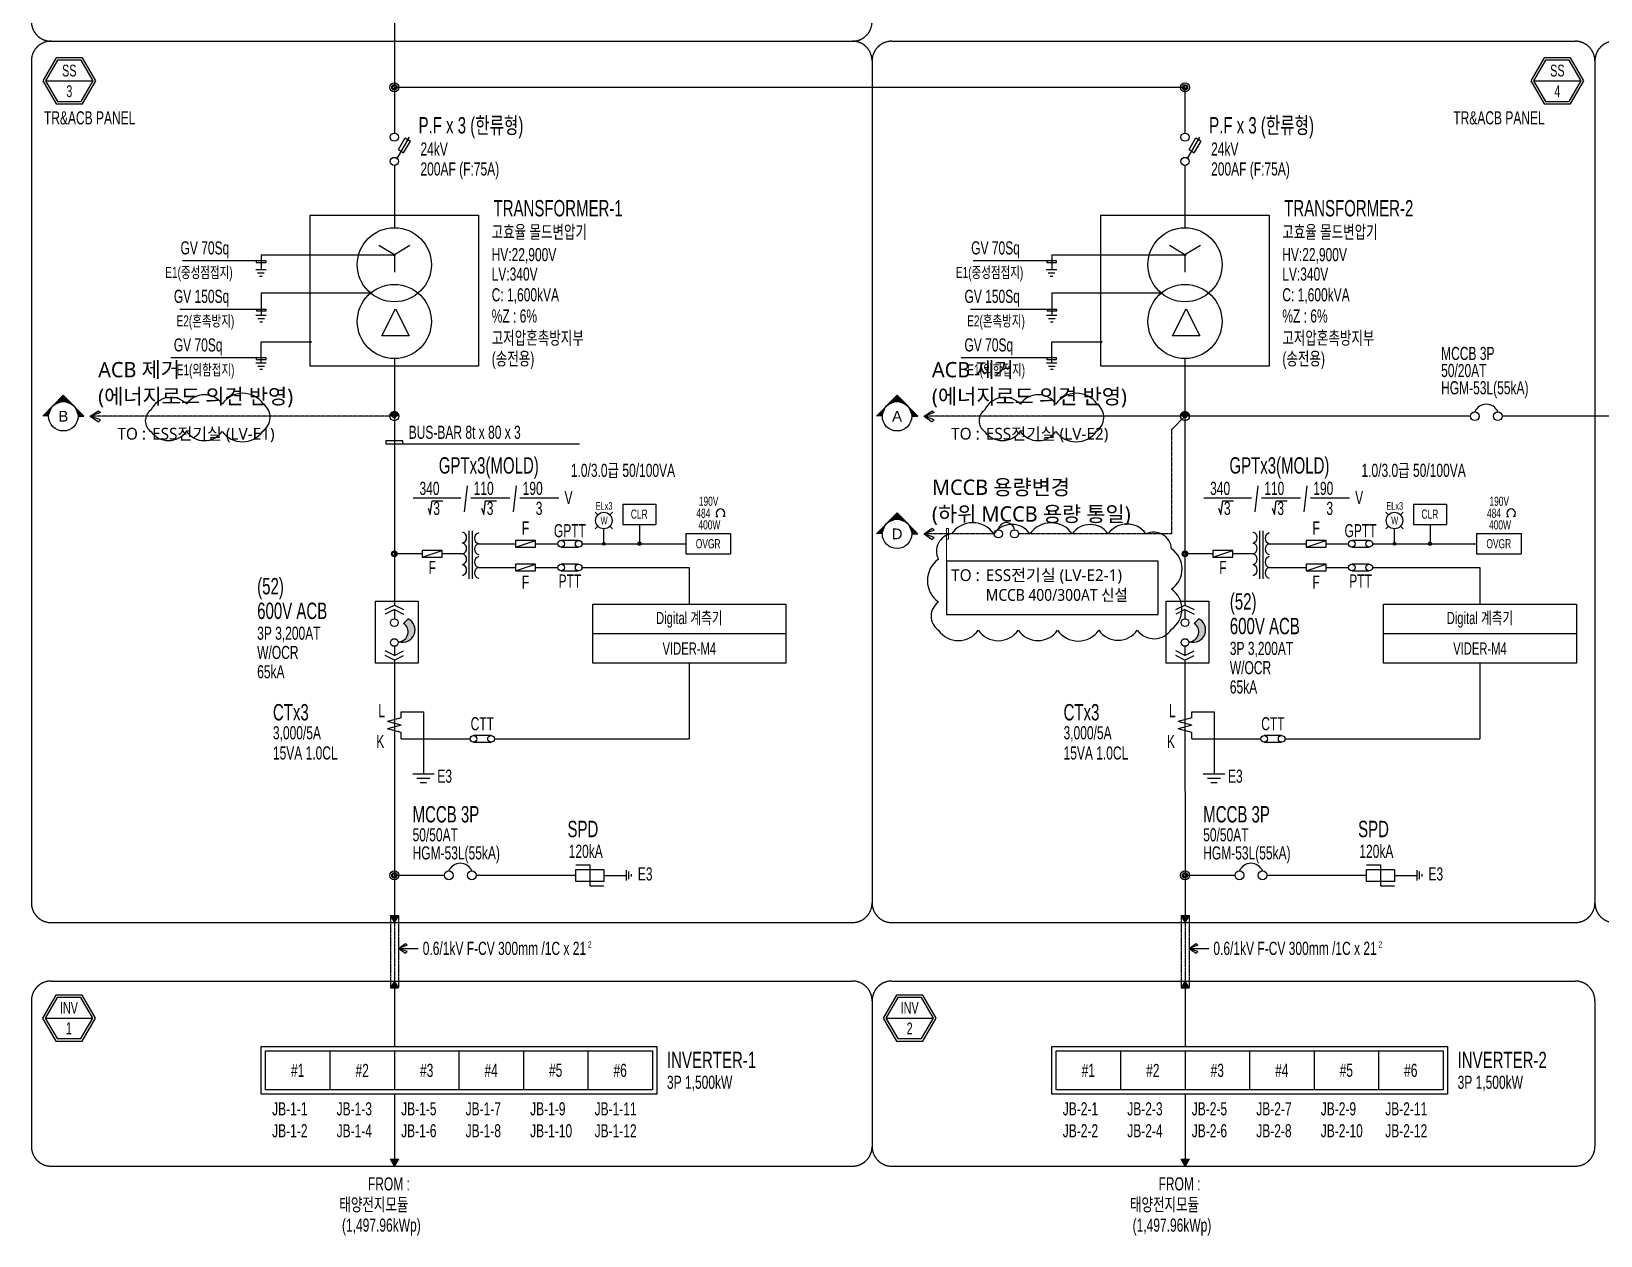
# Model space of a CAD drawing. Header units: millimetres. Extents: x 3366 to 637019, y 0 to 56757.
# Drawn here: x 309917 to 345843, y 2543 to 30112 of the extents above; entities that cross this region are included whole.
import ezdxf
from ezdxf.enums import TextEntityAlignment as Align

# ---------------------------------------------------------------- set-up
doc = ezdxf.new("R2010")
doc.units = ezdxf.units.MM
for name, pattern in [('C4', [19, 16, -1, 1, -1]), ('LD3', [5.5, 3.5, -1, 0, -1]), ('LH2', [2.75, 2, -0.75])]:
    doc.linetypes.add(name, pattern=pattern)
for name, color, linetype in [('E-ELEC', 3, 'Continuous'), ('E-LINE', 4, 'Continuous'), ('E-TABL', 1, 'Continuous'), ('E-TEXT', 7, 'Continuous')]:
    doc.layers.add(name, color=color, linetype=linetype)
doc.styles.add('aar', font='arial.ttf')
doc.styles.add('GHS', font='', dxfattribs={"width": 0.7})
doc.styles.add('MG', font='malgun.ttf')
doc.styles.get('GHS').set_extended_font_data('Gulim')

msp = doc.modelspace()

# ---------------------------------------------------------------- hatches: boundary and pattern name
at = {"layer": 'E-ELEC'}
for points in [[(318541.8, 16663.6), (318436.8, 16558.6, -0.7207592), (318331.8, 16138.8, 0.9260311)], [(336642.3, 16663.6), (336537.4, 16558.6, -0.7207592), (336432.4, 16138.8, 0.9260311)]]:
    msp.add_hatch(color=8, dxfattribs=at).paths.add_polyline_path(points)
at = {"layer": 'E-LINE'}
for points in [[(318228.6, 9710.7), (318137.6, 9868.2), (318319.5, 9868.2)], [(336329.1, 9710.7), (336238.2, 9868.2), (336420.1, 9868.2)], [(318228.6, 8370.8), (318137.6, 8213.3), (318319.5, 8213.3)], [(336329.1, 8370.8), (336238.2, 8213.3), (336420.1, 8213.3)], [(318228.6, 4133.5), (318137.6, 4291), (318319.5, 4291)], [(336329.1, 4133.5), (336238.2, 4291), (336420.1, 4291)]]:
    msp.add_hatch(color=8, dxfattribs=at).paths.add_polyline_path(points)

# ---------------------------------------------------------------- linework, layer by layer
at = {"color": 8}
for p, q in [((315289, 24856.6), (313375.9, 24856.6)), ((315065, 24856.2), (315065, 24824.3)), ((315065, 24824.3), (315289, 24824.3)), ((315289, 24824.3), (315289, 24856.6)), ((333389.5, 24856.6), (331476.5, 24856.6)), ((333165.6, 24856.2), (333165.6, 24824.3)), ((333165.6, 24824.3), (333389.5, 24824.3)), ((333389.5, 24824.3), (333389.5, 24856.6)), ((315295.4, 23747.1), (313314.3, 23747.1)), ((315071.5, 23746.7), (315071.5, 23714.8)), ((315071.5, 23714.8), (315295.4, 23714.8)), ((315295.4, 23714.8), (315295.4, 23747.1)), ((333396, 23747.1), (331414.8, 23747.1)), ((333172.1, 23746.7), (333172.1, 23714.8)), ((333172.1, 23714.8), (333396, 23714.8)), ((333396, 23714.8), (333396, 23747.1)), ((315289, 22635.2), (313106.7, 22635.2)), ((315065, 22634.7), (315065, 22602.8)), ((315289, 22602.8), (315289, 22635.2)), ((333389.5, 22635.2), (331207.3, 22635.2)), ((333165.6, 22634.7), (333165.6, 22602.8)), ((333389.5, 22602.8), (333389.5, 22635.2)), ((315065, 22602.8), (315289, 22602.8)), ((333165.6, 22602.8), (333389.5, 22602.8)), ((318420, 20739), (318034.2, 20739)), ((318034.2, 20739), (318034.2, 20672.4)), ((318034.2, 20672.4), (322463.3, 20672.4)), ((318420, 20676), (318420, 20739))]:
    msp.add_line(p, q, dxfattribs=at)
at = {"color": 6}
for points in [[(312652.1, 20955.4, 0.5205671), (313466.7, 20955.4, 0.5205671), (314286.6, 20955.4, 0.5205671), (315210.4, 20955.4, 0.5205671), (315229, 21580.8, 0.5205671), (314285.7, 21580.8, 0.5205671), (313472.8, 21580.8, 0.5205671), (312652.1, 21442.3, 0.5205671)], [(331739.7, 20955.4, 0.5205671), (332554.4, 20955.4, 0.5205671), (333374.2, 20955.4, 0.5205671), (334298, 20955.4, 0.5205671), (334316.6, 21580.8, 0.5205671), (333373.3, 21580.8, 0.5205671), (332560.4, 21580.8, 0.5205671), (331739.7, 21442.3, 0.5205671)], [(330684.2, 16401.2, 0.5205671), (331593.5, 16401.2, 0.5205671), (332510.5, 16401.2, 0.5205671), (333411, 16401.2, 0.5205671), (334356.4, 16401.2, 0.5205671), (335235.4, 16401.2, 0.5205671), (336020.5, 16425.5, 0.5205671), (336020.5, 17342, 0.5205671), (336020.5, 18267.7, 0.5205671), (335432.9, 18608.7, 0.5205671), (334569, 18608.7, 0.5205671), (333747.6, 18608.7, 0.5205671), (332777.3, 18608.7, 0.5205671), (331953.7, 18608.7, 0.5205671), (330981.8, 18608.7, 0.5205671), (330684.2, 18028.1, 0.5205671), (330684.2, 17049.9, 0.5205671)]]:
    msp.add_lwpolyline(points, format="xyb", close=True, dxfattribs=at)
at = {"layer": 'E-ELEC', "color": 8}
for p, q in [((318287.7, 27205.3), (318570.6, 27690.2)), ((318321.6, 27407.7), (318478.2, 27676.2)), ((336388.3, 27205.3), (336671.2, 27690.2)), ((336422.2, 27407.7), (336578.8, 27676.2)), ((318437.9, 27332), (318594.4, 27600.3)), ((336538.4, 27332), (336695, 27600.3)), ((319935.2, 18677.5), (319935.2, 17576.1)), ((320008.3, 18677.5), (320008.3, 17576.1)), ((321001.4, 18459), (321001.4, 18307)), ((321457.4, 18459), (321001.4, 18459)), ((321457.4, 18307), (321457.4, 18459)), ((338035.8, 18677.5), (338035.8, 17576.1)), ((338108.9, 18677.5), (338108.9, 17576.1)), ((339102, 18459), (339102, 18307)), ((339558, 18459), (339102, 18459)), ((339558, 18307), (339558, 18459)), ((318867.1, 18227.5), (318867.1, 18075.5)), ((319323.1, 18227.5), (318867.1, 18227.5)), ((318867.1, 18075.5), (319323.1, 18075.5)), ((319323.1, 18075.5), (319323.1, 18227.5)), ((321001.4, 18307), (321457.4, 18307)), ((336967.7, 18227.5), (336967.7, 18075.5)), ((337423.7, 18227.5), (336967.7, 18227.5)), ((336967.7, 18075.5), (337423.7, 18075.5)), ((337423.7, 18075.5), (337423.7, 18227.5)), ((339102, 18307), (339558, 18307)), ((321001.4, 17915.5), (321001.4, 17763.5)), ((321457.4, 17915.5), (321001.4, 17915.5)), ((321001.4, 17763.5), (321457.4, 17763.5)), ((321457.4, 17763.5), (321457.4, 17915.5)), ((339102, 17915.5), (339102, 17763.5)), ((339558, 17915.5), (339102, 17915.5)), ((339102, 17763.5), (339558, 17763.5)), ((339558, 17763.5), (339558, 17915.5)), ((318016.9, 16873.6), (318226.8, 16978.5)), ((318226.8, 16978.5), (318436.8, 16873.6)), ((336117.5, 16873.6), (336327.4, 16978.5)), ((336327.4, 16978.5), (336537.4, 16873.6)), ((318226.8, 16873.6), (318016.9, 16768.6)), ((318226.8, 16873.6), (318226.8, 16663.6)), ((318226.8, 16873.6), (318436.8, 16768.6)), ((318436.8, 16558.6), (318541.8, 16663.6)), ((336327.4, 16873.6), (336117.5, 16768.6)), ((336327.4, 16873.6), (336327.4, 16663.6)), ((336327.4, 16873.6), (336537.4, 16768.6)), ((336537.4, 16558.6), (336642.3, 16663.6)), ((318226.8, 15823.8), (318016.9, 15928.8)), ((318226.8, 15718.9), (318016.9, 15823.8)), ((318226.8, 16033.8), (318226.8, 15823.8)), ((318226.8, 15823.8), (318436.8, 15928.8)), ((318226.8, 15718.9), (318436.8, 15823.8)), ((336327.4, 15823.8), (336117.5, 15928.8)), ((336327.4, 15718.9), (336117.5, 15823.8)), ((336327.4, 16033.8), (336327.4, 15823.8)), ((336327.4, 15823.8), (336537.4, 15928.8)), ((336327.4, 15718.9), (336537.4, 15823.8)), ((319372.8, 10790.9), (318226.8, 10790.9)), ((322383.2, 10790.9), (320102.6, 10790.9)), ((323023.3, 10790.9), (323539.6, 10790.9)), ((323539.6, 10675.7), (323539.6, 10906)), ((323597.2, 10704.5), (323597.2, 10877.2)), ((323654.8, 10762.1), (323654.8, 10819.6)), ((337473.4, 10790.9), (336327.4, 10790.9)), ((340483.8, 10790.9), (338203.2, 10790.9)), ((341123.9, 10790.9), (341640.2, 10790.9)), ((341640.2, 10675.7), (341640.2, 10906)), ((341697.8, 10704.5), (341697.8, 10877.2)), ((341755.4, 10762.1), (341755.4, 10819.6)), ((315275.5, 6772.4), (324134.7, 6772.4)), ((333376.1, 6772.4), (342235.3, 6772.4))]:
    msp.add_line(p, q, dxfattribs=at)
at = {"layer": 'E-ELEC', "color": 8, "linetype": 'Continuous'}
for p, q in [((318478.2, 27676.2), (318595.1, 27600.5)), ((336578.8, 27676.2), (336695.7, 27600.5)), ((318322.1, 27407.5), (318438.1, 27332.4)), ((336422.7, 27407.5), (336538.7, 27332.4)), ((321001.4, 18307), (321457.4, 18459)), ((339102, 18307), (339558, 18459)), ((318867.1, 18075.5), (319323.1, 18227.5)), ((336967.7, 18075.5), (337423.7, 18227.5)), ((321001.4, 17763.5), (321457.4, 17915.5)), ((339102, 17763.5), (339558, 17915.5))]:
    msp.add_line(p, q, dxfattribs=at)
at = {"layer": 'E-ELEC'}
for p, q in [((310175.6, 21300.6), (310648.7, 21780.5)), ((311121.8, 21300.6), (310648.7, 21780.5)), ((329263.3, 21300.6), (329736.3, 21780.5)), ((330209.4, 21300.6), (329736.3, 21780.5)), ((310985.8, 21300.6), (311121.8, 21300.6)), ((330073.4, 21300.6), (330209.4, 21300.6)), ((329263.3, 18608.7), (329736.3, 19088.7)), ((330209.4, 18608.7), (329736.3, 19088.7)), ((330073.4, 18608.7), (330209.4, 18608.7))]:
    msp.add_line(p, q, dxfattribs=at)
at = {"layer": 'E-ELEC', "color": 8, "ltscale": 10}
for p, q in [((322383.2, 11034.7), (322703.2, 11034.7)), ((322703.2, 11034.7), (322703.2, 10547)), ((340483.8, 11034.7), (340803.8, 11034.7)), ((340803.8, 11034.7), (340803.8, 10547)), ((322703.2, 10547), (323023.3, 10547)), ((340803.8, 10547), (341123.9, 10547))]:
    msp.add_line(p, q, dxfattribs=at)
at = {"layer": 'E-ELEC', "color": 8, "ltscale": 10, "elevation": 0}
for points in [[(322383.2, 10928.2), (323023.3, 10928.2), (323023.3, 10653.5), (322383.2, 10653.5)], [(340483.8, 10928.2), (341123.9, 10928.2), (341123.9, 10653.5), (340483.8, 10653.5)]]:
    msp.add_lwpolyline(points, close=True, dxfattribs=at)
at = {"layer": 'E-ELEC', "color": 8, "elevation": 0}
for points in [[(315175.5, 6872.4), (324234.7, 6872.4), (324234.7, 5781.1), (315175.5, 5781.1)], [(333276.1, 6872.4), (342335.3, 6872.4), (342335.3, 5781.1), (333276.1, 5781.1)]]:
    msp.add_lwpolyline(points, close=True, dxfattribs=at)
for points in [[(324134.7, 5881.1), (315275.5, 5881.1), (315275.5, 6772.4)], [(316752, 6772.4), (316752, 5881.1)], [(318228.6, 6772.4), (318228.6, 5881.1)], [(319705.1, 6772.4), (319705.1, 5881.1)], [(321181.6, 6772.4), (321181.6, 5881.1)], [(322658.1, 6772.4), (322658.1, 5881.1)], [(324134.7, 6772.4), (324134.7, 5881.1)], [(342235.3, 5881.1), (333376.1, 5881.1), (333376.1, 6772.4)], [(334852.6, 6772.4), (334852.6, 5881.1)], [(336329.1, 6772.4), (336329.1, 5881.1)], [(337805.7, 6772.4), (337805.7, 5881.1)], [(339282.2, 6772.4), (339282.2, 5881.1)], [(340758.7, 6772.4), (340758.7, 5881.1)], [(342235.3, 6772.4), (342235.3, 5881.1)]]:
    msp.add_lwpolyline(points, dxfattribs=at)
at = {"layer": 'E-ELEC', "color": 8}
for centre, radius in [((318226.8, 28830.7), 100.8), ((318226.8, 28830.7), 40.3), ((336327.4, 28830.7), 100.8), ((336327.4, 28830.7), 40.3), ((318226.8, 27690.2), 92.4), ((336327.4, 27690.2), 92.4), ((318226.8, 27135.8), 92.4), ((336327.4, 27135.8), 92.4), ((318226.8, 24769.4), 848.2), ((336327.4, 24769.4), 848.2), ((318226.8, 23470.4), 848.2), ((336327.4, 23470.4), 848.2), ((342962.1, 21300.6), 100.3), ((343491.4, 21300.6), 100.3), ((318226.8, 18151.5), 53.5), ((336327.4, 18151.5), 53.5), ((318226.8, 16576.1), 87.5), ((336327.4, 16576.1), 87.5), ((318226.8, 16121.3), 87.5), ((336327.4, 16121.3), 87.5), ((318226.8, 10790.9), 100.8), ((318226.8, 10790.9), 40.3), ((319473.1, 10790.9), 100.3), ((320002.3, 10790.9), 100.3), ((336327.4, 10790.9), 100.8), ((336327.4, 10790.9), 40.3), ((337573.6, 10790.9), 100.3), ((338102.9, 10790.9), 100.3)]:
    msp.add_circle(centre, radius, dxfattribs=at)
at = {"layer": 'E-ELEC', "linetype": 'Continuous'}
for centre in [(310648.7, 21300.6), (329736.3, 21300.6), (329736.3, 18608.7)]:
    msp.add_circle(centre, 337, dxfattribs=at)
at = {"layer": 'E-ELEC', "color": 7}
for centre, radius in [((318226.8, 21300.6), 100.8), ((318226.8, 21300.6), 40.3), ((336327.4, 21300.6), 100.8), ((336327.4, 21300.6), 40.3)]:
    msp.add_circle(centre, radius, dxfattribs=at)
at = {"layer": 'E-ELEC'}
for centre in [(332054.4, 18608.7), (332424.1, 18608.7)]:
    msp.add_circle(centre, 93.6, dxfattribs=at)
at = {"layer": 'E-ELEC', "color": 8}
for centre, radius, start, end in [((343226.7, 21288.8), 287.4, 22.9493, 157.0507), ((319755, 18522.1), 127.4, 284.17223, 75.82777), ((319755, 18275), 127.4, 284.17223, 75.82777), ((320188.6, 18506.5), 127.4, 104.17223, 255.82777), ((320188.6, 18259.4), 127.4, 104.17223, 255.82777), ((337855.5, 18522.1), 127.4, 284.17223, 75.82777), ((337855.5, 18275), 127.4, 284.17223, 75.82777), ((338289.2, 18506.5), 127.4, 104.17223, 255.82777), ((338289.2, 18259.4), 127.4, 104.17223, 255.82777), ((319755, 18027.9), 127.4, 284.17223, 75.82777), ((320188.6, 17963.1), 127.4, 104.17223, 255.82777), ((337855.5, 18027.9), 127.4, 284.17223, 75.82777), ((338289.2, 17963.1), 127.4, 104.17223, 255.82777), ((319755, 17780.8), 127.4, 284.17223, 75.82777), ((320188.6, 17716), 127.4, 104.17223, 255.82777), ((337855.5, 17780.8), 127.4, 284.17223, 75.82777), ((338289.2, 17716), 127.4, 104.17223, 255.82777), ((318416.6, 16409.3), 283.5, 252.5973, 63.79989), ((318314.3, 16366.2), 228.1, 274.39871, 57.52881), ((336517.2, 16409.3), 283.5, 252.5973, 63.79989), ((336414.9, 16366.2), 228.1, 274.39871, 57.52881), ((319737.7, 10779.1), 287.4, 22.9493, 157.0507), ((337838.3, 10779.1), 287.4, 22.9493, 157.0507)]:
    msp.add_arc(centre, radius, start, end, dxfattribs=at)
at = {"layer": 'E-ELEC'}
msp.add_arc((332239.2, 18679.6), 186.2, 6.97298, 173.02702, dxfattribs=at)
for points in [[(310414.7, 21543.1), (310648.7, 21637.6), (310648.7, 21780.5)], [(310882.7, 21543.1), (310648.7, 21637.6), (310648.7, 21780.5)], [(329502.3, 21543.1), (329736.3, 21637.6), (329736.3, 21780.5)], [(329970.3, 21543.1), (329736.3, 21637.6), (329736.3, 21780.5)], [(310175.6, 21300.6), (310311.7, 21300.6), (310402.8, 21531)], [(311121.8, 21300.6), (310985.8, 21300.6), (310894.6, 21531)], [(329263.3, 21300.6), (329399.3, 21300.6), (329490.4, 21531)], [(330209.4, 21300.6), (330073.4, 21300.6), (329982.3, 21531)], [(329502.3, 18851.2), (329736.3, 18945.7), (329736.3, 19088.7)], [(329970.3, 18851.2), (329736.3, 18945.7), (329736.3, 19088.7)], [(329263.3, 18608.7), (329399.3, 18608.7), (329490.4, 18839.1)], [(330209.4, 18608.7), (330073.4, 18608.7), (329982.3, 18839.1)]]:
    msp.add_solid(points, dxfattribs=at)
at = {"layer": 'E-LINE', "color": 8}
for p, q in [((318226.8, 34849.6), (318226.8, 27782.6)), ((336327.4, 28830.7), (318226.8, 28830.7)), ((336327.4, 28830.7), (336327.4, 27782.6)), ((318226.8, 27043.4), (318226.8, 25617.6)), ((336327.4, 27043.4), (336327.4, 25617.6)), ((342861.8, 21300.6), (336327.4, 21300.6)), ((348908.2, 21300.6), (343591.6, 21300.6)), ((318226.8, 15718.9), (318228.6, 9710.7)), ((336327.4, 15718.9), (336329.1, 9710.7)), ((336329.1, 9710.7), (336238.2, 9868.2)), ((336238.2, 9868.2), (336420.1, 9868.2)), ((336420.1, 9868.2), (336329.1, 9710.7)), ((336329.1, 8370.8), (336238.2, 8213.3)), ((336420.1, 8213.3), (336329.1, 8370.8)), ((318228.6, 8213.3), (318228.6, 6872.4)), ((336238.2, 8213.3), (336420.1, 8213.3)), ((336329.1, 8213.3), (336329.1, 6872.4)), ((318228.6, 5781.1), (318228.6, 4133.5)), ((336329.1, 5781.1), (336329.1, 4133.5))]:
    msp.add_line(p, q, dxfattribs=at)
at = {"layer": 'E-LINE', "color": 8, "linetype": 'Continuous'}
for p, q in [((318226.8, 22622.1), (318226.8, 16978.5)), ((336327.4, 22622.1), (336327.4, 16978.5))]:
    msp.add_line(p, q, dxfattribs=at)
at = {"layer": 'E-LINE'}
for p, q in [((311265.5, 21300.6), (311454.5, 21427.3)), ((311497.7, 21384), (311265.5, 21300.6)), ((311265.5, 21300.6), (311454.5, 21173.8)), ((311497.7, 21217.1), (311265.5, 21300.6)), ((311454.5, 21427.3), (311497.7, 21384)), ((311454.5, 21173.8), (311497.7, 21217.1)), ((330353.1, 21300.6), (330542.1, 21427.3)), ((330585.3, 21384), (330353.1, 21300.6)), ((330353.1, 21300.6), (330542.1, 21173.8)), ((330585.3, 21217.1), (330353.1, 21300.6)), ((330542.1, 21427.3), (330585.3, 21384)), ((330542.1, 21173.8), (330585.3, 21217.1)), ((330353.1, 18608.7), (330542.1, 18735.4)), ((330585.3, 18692.1), (330353.1, 18608.7)), ((330542.1, 18735.4), (330585.3, 18692.1)), ((330353.1, 18608.7), (330542.1, 18482)), ((330585.3, 18525.2), (330353.1, 18608.7)), ((330542.1, 18482), (330585.3, 18525.2))]:
    msp.add_line(p, q, dxfattribs=at)
at = {"layer": 'E-LINE', "color": 8, "linetype": 'LH2'}
for p, q in [((318228.6, 9710.7), (318228.6, 8370.8)), ((336329.1, 9710.7), (336329.1, 8370.8))]:
    msp.add_line(p, q, dxfattribs=at)
at = {"layer": 'E-LINE', "linetype": 'LD3', "ltscale": 2, "elevation": 0}
for points in [[(318226.8, 21300.6), (311265.5, 21300.6)], [(336327.4, 21300.6), (330353.1, 21300.6)], [(336327.4, 21300.6), (336020.5, 20993.6), (336020.5, 18608.7), (332517.7, 18608.7)], [(331960.8, 18608.7), (330353.1, 18608.7)]]:
    msp.add_lwpolyline(points, dxfattribs=at)
at = {"layer": 'E-LINE', "color": 8, "elevation": 0}
for points in [[(318228.6, 9710.7), (318137.6, 9868.2), (318319.5, 9868.2)], [(318228.6, 8370.8), (318137.6, 8213.3), (318319.5, 8213.3)], [(318228.6, 4133.5), (318137.6, 4291), (318319.5, 4291)], [(336329.1, 4133.5), (336238.2, 4291), (336420.1, 4291)]]:
    msp.add_lwpolyline(points, close=True, dxfattribs=at)
at = {"layer": 'E-LINE', "color": 8}
for centre in [(318226.8, 18151.5), (336327.4, 18151.5)]:
    msp.add_circle(centre, 63, dxfattribs=at)
at = {"layer": 'E-TABL', "color": 8, "linetype": 'C4'}
for p, q in [((310367.3, 29886.6), (328714.3, 29886.6)), ((329614.3, 29886.6), (345262.3, 29886.6)), ((309917.3, 29436.6), (309917.3, 10160.7)), ((329164.3, 29436.6), (329164.3, 10160.7)), ((345712.3, 29436.6), (345712.3, 10160.7)), ((310367.3, 9710.7), (328714.3, 9710.7)), ((329614.3, 9710.7), (345262.3, 9710.7)), ((310367.3, 8370.8), (328714.3, 8370.8)), ((329614.3, 8370.8), (345262.3, 8370.8)), ((309917.3, 7920.8), (309917.3, 4583.5)), ((329164.3, 7920.8), (329164.3, 4583.5)), ((345712.3, 7920.8), (345712.3, 4583.5)), ((310367.3, 4133.5), (328714.3, 4133.5)), ((329614.3, 4133.5), (345262.3, 4133.5))]:
    msp.add_line(p, q, dxfattribs=at)
at = {"layer": 'E-TABL', "color": 8, "linetype": 'Continuous'}
for p, q in [((310241, 28979), (311330, 28979)), ((344308.4, 28979), (345397.4, 28979)), ((316302.3, 25907.1), (320151.4, 25907.1)), ((316302.3, 22444.8), (316302.3, 25907.1)), ((320151.4, 25907.1), (320151.4, 22444.8)), ((318226.8, 24993.1), (317873.4, 25210.5)), ((318578.6, 25206.1), (318226.8, 24993.1)), ((336327.4, 24993.1), (335974, 25210.5)), ((336679.2, 25206.1), (336327.4, 24993.1)), ((318226.8, 24993.1), (318226.8, 24596.8)), ((336327.4, 24993.1), (336327.4, 24596.8)), ((317937.7, 23143), (318252.1, 23756.6)), ((318252.1, 23756.6), (318566.4, 23143)), ((336038.3, 23143), (336352.7, 23756.6)), ((336352.7, 23756.6), (336667, 23143)), ((318566.4, 23143), (317937.7, 23143)), ((336667, 23143), (336038.3, 23143)), ((320151.4, 22444.8), (316302.3, 22444.8)), ((317798.3, 17068.6), (318775.7, 17068.6)), ((317798.3, 15646), (317798.3, 17068.6)), ((318775.7, 17068.6), (318775.7, 15646)), ((318775.7, 15646), (317798.3, 15646)), ((310232.6, 7523.8), (311321.6, 7523.8)), ((329479.7, 7523.8), (330568.6, 7523.8))]:
    msp.add_line(p, q, dxfattribs=at)
at = {"layer": 'E-TABL', "color": 8}
for p, q in [((315177, 24993.1), (318226.8, 24993.1)), ((333277.6, 24993.1), (336327.4, 24993.1)), ((315177, 24123.1), (317685.2, 24123.1)), ((333277.6, 24123.1), (335785.8, 24123.1)), ((315177, 22519.4), (315177, 23002.3)), ((315177, 23002.3), (316302.3, 23002.3)), ((318319.5, 9119.5), (318775.3, 9119.5)), ((336420.1, 9119.5), (336875.9, 9119.5))]:
    msp.add_line(p, q, dxfattribs=at)
at = {"layer": 'E-TABL', "color": 8, "linetype": 'LH2'}
for p, q in [((318137.6, 9868.2), (318137.6, 8213.3)), ((318319.5, 9868.2), (318319.5, 8213.3)), ((336238.2, 9868.2), (336238.2, 8213.3)), ((336420.1, 9868.2), (336420.1, 8213.3))]:
    msp.add_line(p, q, dxfattribs=at)
at = {"layer": 'E-TABL', "color": 8, "linetype": 'Continuous', "elevation": 0}
for points in [[(310513.3, 29450.5), (310241, 28979), (310513.3, 28507.5), (311057.7, 28507.5), (311330, 28979), (311057.7, 29450.5)], [(344580.7, 29450.5), (344308.4, 28979), (344580.7, 28507.5), (345125.1, 28507.5), (345397.4, 28979), (345125.1, 29450.5)], [(334402.9, 25907.1), (338252, 25907.1), (338252, 22444.8), (334402.9, 22444.8)], [(335898.9, 17068.6), (336876.3, 17068.6), (336876.3, 15646), (335898.9, 15646)], [(310504.9, 7995.3), (310232.6, 7523.8), (310504.9, 7052.2), (311049.3, 7052.2), (311321.6, 7523.8), (311049.3, 7995.3)], [(329751.9, 7995.3), (329479.7, 7523.8), (329751.9, 7052.2), (330296.4, 7052.2), (330568.6, 7523.8), (330296.4, 7995.3)]]:
    msp.add_lwpolyline(points, close=True, dxfattribs=at)
at = {"layer": 'E-TABL', "color": 8, "elevation": 0}
msp.add_lwpolyline([(333277.6, 22519.4), (333277.6, 23002.3), (334402.9, 23002.3)], dxfattribs=at)
at = {"layer": 'E-TABL', "lineweight": 18, "elevation": 0}
msp.add_lwpolyline([(330868.8, 17982), (330868.8, 18734.2), (330914.6, 18734.2), (330914.6, 18483.2), (330868.8, 18483.2)], dxfattribs=at)
at = {"layer": 'E-TABL', "elevation": 0}
msp.add_lwpolyline([(330868.8, 16765), (335713.5, 16765), (335713.5, 17982), (330868.8, 17982)], close=True, dxfattribs=at)
at = {"layer": 'E-TABL', "color": 8, "elevation": 0}
for points in [[(318522.7, 9192.5), (318319.5, 9119.5), (318484.9, 9230.3)], [(318319.5, 9119.5), (318484.9, 9008.6), (318522.7, 9046.4)], [(336623.3, 9192.5), (336420.1, 9119.5), (336585.5, 9230.3)], [(336420.1, 9119.5), (336585.5, 9008.6), (336623.3, 9046.4)]]:
    msp.add_lwpolyline(points, close=True, dxfattribs=at)
at = {"layer": 'E-TABL', "color": 8, "linetype": 'C4'}
for centre, start, end in [((310367.3, 30336.6), 180, 270), ((328714.3, 30336.6), 270, 0), ((310367.3, 29436.6), 90, 180), ((328714.3, 29436.6), 0, 90), ((329614.3, 29436.6), 90, 180), ((345262.3, 29436.6), 0, 90), ((346162.3, 29436.6), 90, 180), ((310367.3, 10160.7), 180, 270), ((328714.3, 10160.7), 270, 0), ((329614.3, 10160.7), 180, 270), ((345262.3, 10160.7), 270, 0), ((346162.3, 10160.7), 180, 270), ((310367.3, 7920.8), 90, 180), ((328714.3, 7920.8), 0, 90), ((329614.3, 7920.8), 90, 180), ((345262.3, 7920.8), 0, 90), ((310367.3, 4583.5), 180, 270), ((328714.3, 4583.5), 270, 0), ((329614.3, 4583.5), 180, 270), ((345262.3, 4583.5), 270, 0)]:
    msp.add_arc(centre, 450, start, end, dxfattribs=at)
at = {"layer": 'E-TEXT', "color": 8}
for p, q in [((315177, 24993.1), (315177, 24655.1)), ((333277.6, 24993.1), (333277.6, 24655.1)), ((315290.5, 24655.1), (315052.7, 24655.1)), ((315246.5, 24579), (315096.7, 24579)), ((315203.2, 24503.9), (315140, 24503.9)), ((333391, 24655.1), (333153.3, 24655.1)), ((333347.1, 24579), (333197.2, 24579)), ((333303.7, 24503.9), (333240.6, 24503.9)), ((315177, 24123.1), (315177, 23608.2)), ((333277.6, 24123.1), (333277.6, 23608.2)), ((315295.9, 23608.2), (315058.1, 23608.2)), ((315251.9, 23532.1), (315102.1, 23532.1)), ((315208.6, 23457), (315145.4, 23457)), ((333396.5, 23608.2), (333158.7, 23608.2)), ((333352.5, 23532.1), (333202.7, 23532.1)), ((333309.2, 23457), (333246, 23457)), ((315295.9, 22519.4), (315058.1, 22519.4)), ((315251.9, 22443.2), (315102.1, 22443.2)), ((315208.6, 22368.2), (315145.4, 22368.2)), ((333396.5, 22519.4), (333158.7, 22519.4)), ((333352.5, 22443.2), (333202.7, 22443.2)), ((333309.2, 22368.2), (333246, 22368.2)), ((318659.3, 19434.4), (319746.8, 19434.4)), ((319895.5, 19711.2), (319822.6, 19113.9)), ((319977.1, 19434.4), (320868.8, 19434.4)), ((321017.5, 19711.2), (320944.6, 19113.9)), ((321099.2, 19434.4), (321990.8, 19434.4)), ((336759.9, 19434.4), (337847.4, 19434.4)), ((337996.1, 19711.2), (337923.2, 19113.9)), ((338077.7, 19434.4), (338969.4, 19434.4)), ((339118.1, 19711.2), (339045.2, 19113.9)), ((339199.7, 19434.4), (340091.4, 19434.4)), ((323461, 19285), (323461, 18823.5)), ((323461, 19285), (324216.1, 19285)), ((324216.1, 19285), (324216.1, 18823.5)), ((341561.6, 19285), (341561.6, 18823.5)), ((341561.6, 19285), (342316.7, 19285)), ((342316.7, 19285), (342316.7, 18823.5)), ((323023.4, 18383), (323023.4, 18724.7)), ((323461, 18823.5), (324216.1, 18823.5)), ((323838.5, 18823.5), (323838.5, 18383)), ((325590.5, 19002.6), (325635.9, 19002.6)), ((325797.1, 19002.6), (325751.8, 19002.6)), ((341124, 18383), (341124, 18724.7)), ((341561.6, 18823.5), (342316.7, 18823.5)), ((341939.1, 18823.5), (341939.1, 18383)), ((343691.1, 19002.6), (343736.4, 19002.6)), ((343897.7, 19002.6), (343852.4, 19002.6)), ((320157.4, 18383), (321001.4, 18383)), ((321457.4, 18383), (321969.9, 18383)), ((322446.6, 18459), (322045.9, 18459)), ((322522.6, 18383), (324898.7, 18383)), ((324898.7, 18613.7), (324898.7, 18152.2)), ((324898.7, 18613.7), (325924.5, 18613.7)), ((325924.5, 18613.7), (325924.5, 18152.2)), ((338258, 18383), (339102, 18383)), ((339558, 18383), (340070.5, 18383)), ((340547.2, 18459), (340146.5, 18459)), ((340623.2, 18383), (342999.3, 18383)), ((342999.3, 18613.7), (342999.3, 18152.2)), ((342999.3, 18613.7), (344025.1, 18613.7)), ((344025.1, 18613.7), (344025.1, 18152.2)), ((318867.1, 18151.5), (318226.8, 18151.5)), ((319786.1, 18151.5), (319323.1, 18151.5)), ((322045.9, 18307), (322446.6, 18307)), ((324898.7, 18152.2), (325924.5, 18152.2)), ((336967.7, 18151.5), (336327.4, 18151.5)), ((337886.7, 18151.5), (337423.7, 18151.5)), ((340146.5, 18307), (340547.2, 18307)), ((342999.3, 18152.2), (344025.1, 18152.2)), ((320157.4, 17839.5), (321001.4, 17839.5)), ((321457.4, 17839.5), (321969.9, 17839.5)), ((322446.6, 17915.5), (322045.9, 17915.5)), ((322045.9, 17763.5), (322446.6, 17763.5)), ((322522.6, 17839.5), (324980.3, 17839.5)), ((324980.3, 17839.5), (324980.3, 16997.4)), ((338258, 17839.5), (339102, 17839.5)), ((339558, 17839.5), (340070.5, 17839.5)), ((340547.2, 17915.5), (340146.5, 17915.5)), ((340146.5, 17763.5), (340547.2, 17763.5)), ((340623.2, 17839.5), (343080.9, 17839.5)), ((343080.9, 17839.5), (343080.9, 16997.4)), ((324980.3, 15645.1), (324980.3, 13916.2)), ((343080.9, 15645.1), (343080.9, 13916.2)), ((318380.8, 14398), (318072.9, 14313.5)), ((318380.8, 14398), (318380.8, 14533.8)), ((318380.8, 14533.8), (318892.7, 14533.8)), ((318892.7, 14533.8), (318892.7, 13112.1)), ((336481.4, 14398), (336173.5, 14313.5)), ((336481.4, 14398), (336481.4, 14533.8)), ((336481.4, 14533.8), (336993.3, 14533.8)), ((336993.3, 14533.8), (336993.3, 13112.1)), ((318380.8, 14229), (318072.9, 14313.5)), ((318380.8, 14229), (318072.9, 14144.5)), ((318380.8, 14060.1), (318072.9, 14144.5)), ((318380.8, 13916.2), (318380.8, 14060.1)), ((336481.4, 14229), (336173.5, 14313.5)), ((336481.4, 14229), (336173.5, 14144.5)), ((336481.4, 14060.1), (336173.5, 14144.5)), ((336481.4, 13916.2), (336481.4, 14060.1)), ((320440.5, 13992.2), (320039.8, 13992.2)), ((320039.8, 13840.2), (320440.5, 13840.2)), ((338541.1, 13992.2), (338140.4, 13992.2)), ((338140.4, 13840.2), (338541.1, 13840.2)), ((318647.1, 13112.1), (319138.3, 13112.1)), ((318745.4, 13015.8), (319040.1, 13015.8)), ((336747.7, 13112.1), (337238.9, 13112.1)), ((336845.9, 13015.8), (337140.6, 13015.8)), ((318819, 12919.5), (318966.4, 12919.5)), ((336919.6, 12919.5), (337067, 12919.5))]:
    msp.add_line(p, q, dxfattribs=at)
at = {"layer": 'E-TEXT', "color": 8, "linetype": 'Continuous'}
for p, q in [((322887.5, 19043.8), (322824, 19105.3)), ((323219, 19105.3), (323157.4, 19045.7)), ((340988.1, 19043.8), (340924.6, 19105.3)), ((341319.6, 19105.3), (341258, 19045.7)), ((322886.7, 18783.4), (322824, 18722.6)), ((323219, 18722.6), (323158.2, 18781.5)), ((340987.3, 18783.4), (340924.6, 18722.6)), ((341319.6, 18722.6), (341258.8, 18781.5)), ((318380.8, 13916.2), (319963.8, 13916.2)), ((320516.5, 13916.2), (324980.3, 13916.2)), ((336481.4, 13916.2), (338064.4, 13916.2)), ((338617.1, 13916.2), (343080.9, 13916.2))]:
    msp.add_line(p, q, dxfattribs=at)
at = {"layer": 'E-TEXT', "color": 8, "linetype": 'Continuous', "elevation": 0}
for points in [[(310482.2, 29504.4), (310178.8, 28979), (310482.2, 28453.6), (311088.8, 28453.6), (311392.2, 28979), (311088.8, 29504.4)], [(344549.6, 29504.4), (344246.2, 28979), (344549.6, 28453.6), (345156.2, 28453.6), (345459.6, 28979), (345156.2, 29504.4)], [(310473.8, 8049.1), (310170.4, 7523.8), (310473.8, 6998.4), (311080.4, 6998.4), (311383.7, 7523.8), (311080.4, 8049.1)], [(329720.8, 8049.1), (329417.5, 7523.8), (329720.8, 6998.4), (330327.5, 6998.4), (330630.8, 7523.8), (330327.5, 8049.1)]]:
    msp.add_lwpolyline(points, close=True, dxfattribs=at)
at = {"layer": 'E-TEXT', "color": 7, "linetype": 'Continuous', "elevation": 0}
for points in [[(318287.2, 21300.6, 120.6, 120.6, 1), (318166.5, 21300.6, 0, 0, 0)], [(336387.7, 21300.6, 120.6, 120.6, 1), (336267.1, 21300.6, 0, 0, 0)]]:
    msp.add_lwpolyline(points, format="xyseb", dxfattribs=at)
at = {"layer": 'E-TEXT', "color": 8, "elevation": 0}
for points in [[(318997.5, 19195.4), (319050, 19049.7), (319090.8, 19364.4), (319338.6, 19364.4)], [(320222.1, 19195.4), (320274.6, 19049.7), (320315.4, 19364.4), (320563.2, 19364.4)], [(337098.1, 19195.4), (337150.6, 19049.7), (337191.4, 19364.4), (337439.2, 19364.4)], [(338322.7, 19195.4), (338375.2, 19049.7), (338416, 19364.4), (338663.8, 19364.4)], [(327187.8, 16997.4), (327187.8, 15645.1), (322772.7, 15645.1), (322772.7, 16997.4)], [(322772.7, 16997.4), (327187.8, 16997.4)], [(345288.4, 16997.4), (345288.4, 15645.1), (340873.3, 15645.1), (340873.3, 16997.4)], [(340873.3, 16997.4), (345288.4, 16997.4)], [(327187.8, 16321.3), (322772.7, 16321.3)], [(345288.4, 16321.3), (340873.3, 16321.3)]]:
    msp.add_lwpolyline(points, dxfattribs=at)
at = {"layer": 'E-TEXT', "color": 8, "linetype": 'Continuous'}
for centre, radius in [((318226.8, 28830.7), 60.3), ((336327.4, 28830.7), 60.3), ((323023.4, 18913.2), 188.5), ((341124, 18913.2), 188.5), ((318226.8, 10790.9), 60.3), ((336327.4, 10790.9), 60.3)]:
    msp.add_circle(centre, radius, dxfattribs=at)
at = {"layer": 'E-TEXT', "color": 8}
for centre, radius in [((318226.8, 24993.1), 18.1), ((336327.4, 24993.1), 18.1), ((317685.2, 24123.1), 18.1), ((335785.8, 24123.1), 18.1), ((316302.3, 23002.3), 18.1), ((334402.9, 23002.3), 18.1), ((322045.9, 18383), 76), ((322446.6, 18383), 76), ((323023.4, 18383), 33.3), ((323838.5, 18383), 40), ((340146.5, 18383), 76), ((340547.2, 18383), 76), ((341124, 18383), 33.3), ((341939.1, 18383), 40), ((318226.8, 18151.5), 40), ((336327.4, 18151.5), 40), ((322045.9, 17839.5), 76), ((322446.6, 17839.5), 76), ((340146.5, 17839.5), 76), ((340547.2, 17839.5), 76), ((320039.8, 13916.2), 76), ((320440.5, 13916.2), 76), ((338140.4, 13916.2), 76), ((338541.1, 13916.2), 76)]:
    msp.add_circle(centre, radius, dxfattribs=at)
for centre in [(325693.8, 19081.4), (343794.4, 19081.4)]:
    msp.add_arc(centre, 97.8, 306.33604, 233.66396, dxfattribs=at)

# ---------------------------------------------------------------- texts
at = {"color": 8, "style": 'GHS', "width": 0.7}
for s, p in [('GV 70Sq', (313332.5, 25005.1)), ('GV 70Sq', (331433.1, 25005.1)), ('GV 150Sq', (313179.4, 23895.6)), ('GV 150Sq', (331280, 23895.6)), ('GV 70Sq', (313178.4, 22783.6)), ('GV 70Sq', (331279, 22783.6)), ('BUS-BAR 8t x 80 x 3', (318555.7, 20783.5))]:
    msp.add_text(s, height=300, dxfattribs=at).set_placement(p)
at = {"layer": 'E-ELEC', "color": 8, "style": 'GHS', "width": 0.7}
for s, p in [('고효율 몰드변압기', (320453.2, 25370.8)), ('고효율 몰드변압기', (338553.8, 25370.8)), ('C: 1,600kVA', (320455.8, 23931.1)), ('C: 1,600kVA', (338556.4, 23931.1))]:
    msp.add_text(s, height=300, dxfattribs=at).set_placement(p)
for p in [(324980.3, 15983.2), (343080.9, 15983.2)]:
    msp.add_text('VIDER-M4', height=280, dxfattribs=at).set_placement(p, align=Align.MIDDLE)
at = {"layer": 'E-LINE', "color": 8, "style": 'GHS', "width": 0.7}
for s, p in [('P.F x 3 (한류형)', (318781, 27774)), ('P.F x 3 (한류형)', (336881.6, 27774)), ('TRANSFORMER-1', (320498.2, 25875.7)), ('TRANSFORMER-2', (338598.8, 25875.7)), ('(52)', (315086.8, 17223.3)), ('(52)', (337354.4, 16874.8)), ('600V ACB', (315086.8, 16659.2)), ('600V ACB', (337354.4, 16310.7)), ('CTx3', (315447.2, 14337.1)), ('CTx3', (333547.8, 14337.1)), ('MCCB 3P', (318644.2, 12001.4)), ('MCCB 3P', (336744.8, 12001.4)), ('SPD', (322190.3, 11664.8)), ('SPD', (340290.9, 11664.8)), ('INVERTER-1', (324468.5, 6378.2)), ('INVERTER-2', (342569.1, 6378.2))]:
    msp.add_text(s, height=375, dxfattribs=at).set_placement(p)
for s, height, p in [('GPTx3(MOLD)', 375, (320388.8, 20128.7)), ('GPTx3(MOLD)', 375, (338489.4, 20128.7)), ('Digital 계측기', 280, (324980.3, 16659.4)), ('Digital 계측기', 280, (343080.9, 16659.4))]:
    msp.add_text(s, height=height, dxfattribs=at).set_placement(p, align=Align.MIDDLE)
at = {"layer": 'E-TEXT', "color": 8, "linetype": 'Continuous', "style": 'GHS', "width": 0.7}
for s, height, p in [('SS', 270, (310785.5, 29214.8)), ('SS', 270, (344852.9, 29214.8)), ('3', 270, (310785.5, 28743.2)), ('4', 270, (344852.9, 28743.2)), ('INV', 270, (310777.1, 7759.5)), ('INV', 270, (330024.1, 7759.5)), ('1', 270, (310777.1, 7288)), ('2', 270, (330024.1, 7288)), ('#1', 300, (316013.8, 6326.7)), ('#2', 300, (317490.3, 6326.7)), ('#3', 300, (318966.8, 6326.7)), ('#4', 300, (320443.3, 6326.7)), ('#5', 300, (321919.9, 6326.7)), ('#6', 300, (323396.4, 6326.7)), ('#1', 300, (334114.4, 6326.7)), ('#2', 300, (335590.9, 6326.7)), ('#3', 300, (337067.4, 6326.7)), ('#4', 300, (338543.9, 6326.7)), ('#5', 300, (340020.5, 6326.7)), ('#6', 300, (341497, 6326.7))]:
    msp.add_text(s, height=height, dxfattribs=at).set_placement(p, align=Align.MIDDLE)
for s, p in [('TR&ACB PANEL', (310205.6, 27982.8)), ('TR&ACB PANEL', (342471.2, 27982.8)), ('MCCB 3P', (342192.2, 22589)), ('50/20AT', (342192.2, 22197.6)), ('HGM-53L(55kA)', (342192.2, 21803.1)), ('1.0/3.0급 50/100VA', (322267.8, 19912.1)), ('1.0/3.0급 50/100VA', (340368.4, 19912.1)), ('3P 3,200AT', (315086.8, 16184.4)), ('W/OCR', (315086.8, 15743.9)), ('3P 3,200AT', (337354.4, 15836)), ('65kA', (315086.8, 15301.9)), ('W/OCR', (337354.4, 15395.4)), ('65kA', (337354.4, 14953.4)), ('3,000/5A', (315447.2, 13904.6)), ('3,000/5A', (333547.8, 13904.6)), ('15VA 1.0CL', (315447.2, 13442.1)), ('15VA 1.0CL', (333547.8, 13442.1)), ('E3', (319212.2, 12911.1)), ('E3', (337312.8, 12911.1)), ('50/50AT', (318644.2, 11568.9)), ('50/50AT', (336744.8, 11568.9)), ('HGM-53L(55kA)', (318644.2, 11154.5)), ('HGM-53L(55kA)', (336744.8, 11154.5)), ('3P 1,500kW', (324468.5, 5903.5)), ('3P 1,500kW', (342569.1, 5903.5)), ('JB-1-1', (315429.3, 5295.7)), ('JB-1-3', (316905.8, 5295.7)), ('JB-1-5', (318382.3, 5295.7)), ('JB-1-7', (319858.9, 5295.7)), ('JB-1-9', (321335.4, 5295.7)), ('JB-1-11', (322811.9, 5295.7)), ('JB-2-1', (333529.9, 5295.7)), ('JB-2-3', (335006.4, 5295.7)), ('JB-2-5', (336482.9, 5295.7)), ('JB-2-7', (337959.4, 5295.7)), ('JB-2-9', (339436, 5295.7)), ('JB-2-11', (340912.5, 5295.7)), ('JB-1-2', (315429.3, 4793.7)), ('JB-1-4', (316905.8, 4793.7)), ('JB-1-6', (318382.3, 4793.7)), ('JB-1-8', (319858.9, 4793.7)), ('JB-1-10', (321335.4, 4793.7)), ('JB-1-12', (322811.9, 4793.7)), ('JB-2-2', (333529.9, 4793.7)), ('JB-2-4', (335006.4, 4793.7)), ('JB-2-6', (336482.9, 4793.7)), ('JB-2-8', (337959.4, 4793.7)), ('JB-2-10', (339436, 4793.7)), ('JB-2-12', (340912.5, 4793.7))]:
    msp.add_text(s, height=300, dxfattribs=at).set_placement(p)
at = {"layer": 'E-TEXT', "color": 8, "style": 'GHS', "width": 0.7}
for s, height, p in [('24kV', 300, (318824.9, 27269.1)), ('24kV', 300, (336925.5, 27269.1)), ('200AF (F:75A)', 300, (318824.9, 26812)), ('200AF (F:75A)', 300, (336925.5, 26812)), ('HV:22,900V', 300, (320453.7, 24851.4)), ('HV:22,900V', 300, (338554.3, 24851.4)), ('LV:340V', 300, (320453.7, 24405.6)), ('LV:340V', 300, (338554.3, 24405.6)), ('%%%Z : 6%%%', 300, (320455.8, 23446.1)), ('%%%Z : 6%%%', 300, (338556.4, 23446.1)), ('고저압혼촉방지부', 300, (320455.8, 22944.7)), ('고저압혼촉방지부', 300, (338556.4, 22944.7)), ('(송전용)', 300, (320457.8, 22470.2)), ('(송전용)', 300, (338558.4, 22470.2)), ('340', 300, (318802.6, 19499.9)), ('110', 300, (320042.5, 19499.9)), ('190', 300, (321164.5, 19499.9)), ('340', 300, (336903.2, 19499.9)), ('110', 300, (338143, 19499.9)), ('190', 300, (339265.1, 19499.9)), ('V', 300, (322123.2, 19288.7)), ('V', 300, (340223.8, 19288.7)), ('3', 300, (319118.2, 19042.7)), ('3', 300, (320342.8, 19042.7)), ('3', 300, (321464.8, 19042.7)), ('3', 300, (337218.8, 19042.7)), ('3', 300, (338443.4, 19042.7)), ('3', 300, (339565.4, 19042.7)), ('120kA', 300, (322219.2, 11191.3)), ('120kA', 300, (340319.8, 11191.3)), ('E3', 300, (323801.6, 10673.4)), ('E3', 300, (341902.2, 10673.4)), ('0.6/1kV F-CV 300mm /1C x 21', 300, (318876.9, 8969.6)), ('2', 140, (322656.7, 9138.9)), ('0.6/1kV F-CV 300mm /1C x 21', 300, (336977.5, 8969.6)), ('2', 140, (340757.3, 9138.9)), ('FROM :', 300, (317621.7, 3577.4)), ('FROM :', 300, (335722.2, 3577.4)), ('태양전지모듈', 300, (316967.6, 3105.6)), ('태양전지모듈', 300, (335068.2, 3105.6)), ('(1,497.96kWp)', 300, (317028.7, 2633.7)), ('(1,497.96kWp)', 300, (335129.3, 2633.7))]:
    msp.add_text(s, height=height, dxfattribs=at).set_placement(p)
for s, height, p in [('E1(중성점접지)', 252, (313753.7, 24468.7)), ('E1(중성점접지)', 252, (331854.3, 24468.7)), ('E2(혼촉방지)', 252, (313901, 23358.2)), ('E2(혼촉방지)', 252, (332001.6, 23358.2)), ('E1(외함접지)', 252, (313905.1, 22238.2)), ('E1(외함접지)', 252, (332005.7, 22238.2)), ('ELx3', 174.8, (323028.5, 19161)), ('CLR', 209.76, (323833.2, 18955.7)), ('ELx3', 174.8, (341129.1, 19161)), ('CLR', 209.76, (341933.8, 18955.7)), ('W', 174.8, (323028.5, 18827.2)), ('W', 174.8, (341129.1, 18827.2))]:
    msp.add_text(s, height=height, dxfattribs=at).set_placement(p, align=Align.CENTER)
at = {"layer": 'E-TEXT', "color": 6, "style": 'MG'}
for s, p in [('ACB 제거', (311446.7, 22367.5)), ('ACB 제거', (330534.3, 22367.5)), ('(에너지로드 의견 반영)', (311446.7, 21755.8)), ('(에너지로드 의견 반영)', (330534.3, 21755.8)), ('MCCB 용량변경', (330534.3, 19675.7)), ('(하위 MCCB 용량 통일)', (330534.3, 19063.9))]:
    msp.add_text(s, height=350, dxfattribs=at).set_placement(p, align=Align.MIDDLE_LEFT)
at = {"layer": 'E-TEXT', "style": 'aar'}
for s, p in [('B', (310648.7, 21300.6)), ('A', (329736.3, 21300.6)), ('D', (329736.3, 18608.7))]:
    msp.add_text(s, height=245, dxfattribs=at).set_placement(p, align=Align.MIDDLE)
at = {"layer": 'E-TEXT', "style": 'MG'}
for s, p in [('TO :', (311885.6, 20900.6)), ('ESS전기실 (LV-E1)', (312679.9, 20900.6)), ('TO :', (330973.3, 20900.6)), ('ESS전기실 (LV-E2)', (331767.6, 20900.6)), ('TO :', (330973.3, 17663)), ('ESS전기실 (LV-E2-1)', (331767.6, 17663))]:
    msp.add_text(s, height=270, dxfattribs=at).set_placement(p, align=Align.MIDDLE_LEFT)
at = {"layer": 'E-TEXT', "color": 8, "style": 'GHS', "width": 0.7}
for s, height, p in [('190V', 209.76, (325421.8, 19355.2)), ('190V', 209.76, (343522.4, 19355.2)), ('484', 209.76, (325301, 19080.8)), ('484', 209.76, (343401.6, 19080.8)), ('F', 300, (321229.4, 18743.4)), ('GPTT', 300, (322246.2, 18682.2)), ('400W', 209.76, (325439.2, 18814.3)), ('F', 300, (339330, 18743.4)), ('GPTT', 300, (340346.8, 18682.2)), ('400W', 209.76, (343539.8, 18814.3)), ('OVGR', 209.76, (325411.6, 18383)), ('OVGR', 209.76, (343512.2, 18383)), ('F', 300, (319095.1, 17836.1)), ('F', 300, (337195.7, 17836.1)), ('F', 300, (321229.3, 17504.6)), ('PTT', 300, (322246.2, 17530.3)), ('F', 300, (339329.9, 17504.6)), ('PTT', 300, (340346.8, 17530.3)), ('CTT', 300, (320240.2, 14261.9)), ('CTT', 300, (338340.7, 14261.9))]:
    msp.add_text(s, height=height, dxfattribs=at).set_placement(p, align=Align.MIDDLE)
at = {"layer": 'E-TEXT', "style": 'MG', "width": 0.9}
msp.add_text('MCCB 400/300AT 신설', height=270, dxfattribs=at).set_placement((331767.6, 17210.8), align=Align.MIDDLE_LEFT)
at = {"layer": 'E-TEXT', "color": 8, "style": 'GHS', "width": 0.7}
for s, p in [('L', (318011.5, 14411.8)), ('L', (336112.1, 14411.8)), ('K', (317998.5, 13706.5)), ('K', (336099.1, 13706.5))]:
    msp.add_text(s, height=300, dxfattribs=at).set_placement(p, align=Align.RIGHT)

doc.saveas('drawing.dxf')
